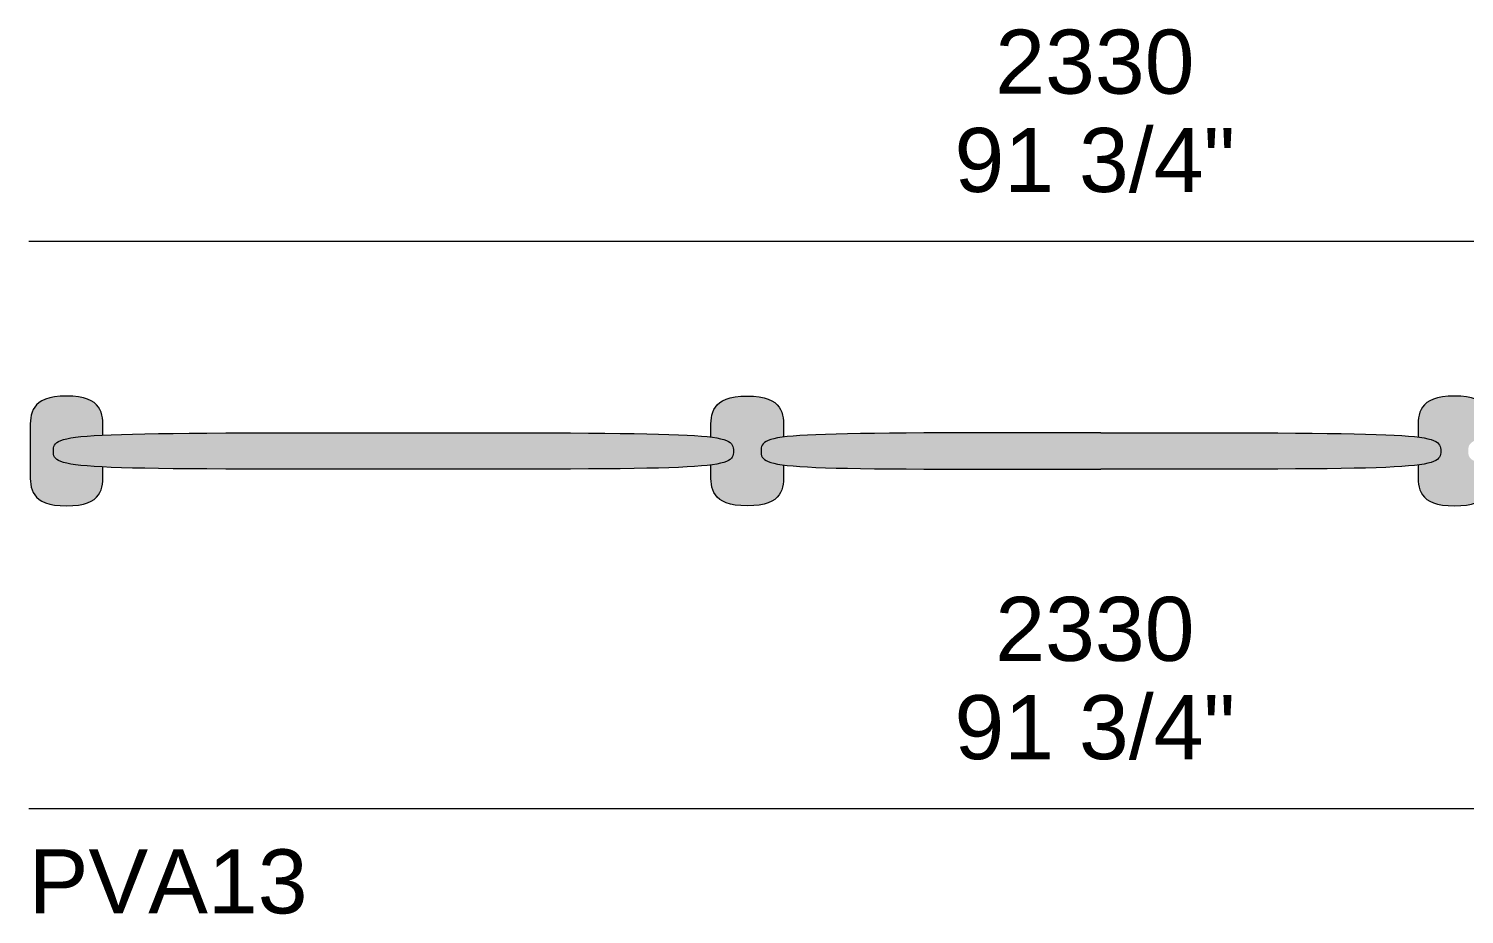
# Model space of a CAD drawing. Header units: millimetres. Extents: x -23380 to 52531, y -5628 to 1041.
# Drawn here: x -23380 to -21812, y -1825 to -857 of the extents above; entities that cross this region are included whole.
import ezdxf

# ---------------------------------------------------------------- set-up
doc = ezdxf.new("R2010")
doc.units = ezdxf.units.MM
for name, color, linetype, lineweight in [('dimensions', 7, 'Continuous', 5), ('drawing', 7, 'Continuous', 5), ('hatch', 9, 'Continuous', 5), ('product codes', 7, 'Continuous', 5)]:
    doc.layers.add(name, color=color, linetype=linetype, lineweight=lineweight)
doc.styles.add('Poliform mm', font='arial.ttf')
doc.styles.add('Poliform pollici', font='arial.ttf')

msp = doc.modelspace()

# ---------------------------------------------------------------- hatches: boundary and pattern name
at = {"layer": 'hatch'}
for points in [[(-23338.3, -1258.8), (-23334.7, -1258.9), (-23333, -1258.9), (-23331.3, -1259), (-23329.7, -1259.2), (-23328.2, -1259.3), (-23326.7, -1259.5), (-23325.2, -1259.7), (-23323.8, -1259.9), (-23322.5, -1260.2), (-23321.1, -1260.5), (-23319.9, -1260.8), (-23318.7, -1261.1), (-23317.5, -1261.4), (-23316.4, -1261.8), (-23315.3, -1262.2), (-23314.3, -1262.6), (-23313.3, -1263), (-23312.4, -1263.5), (-23311.9, -1263.7), (-23311.5, -1264), (-23311, -1264.2), (-23310.6, -1264.4), (-23310.2, -1264.7), (-23309.8, -1264.9), (-23309.4, -1265.2), (-23309, -1265.5), (-23308.6, -1265.7), (-23308.3, -1266), (-23307.9, -1266.3), (-23307.6, -1266.6), (-23307.2, -1266.9), (-23306.9, -1267.1), (-23306.6, -1267.4), (-23306.2, -1267.7), (-23305.9, -1268), (-23305.6, -1268.3), (-23305.3, -1268.6), (-23305.1, -1269), (-23304.8, -1269.3), (-23304.5, -1269.6), (-23304.3, -1269.9), (-23304, -1270.2), (-23303.8, -1270.6), (-23303.5, -1270.9), (-23303.3, -1271.2), (-23303.1, -1271.6), (-23302.9, -1271.9), (-23302.7, -1272.2), (-23302.5, -1272.6), (-23302.3, -1272.9), (-23302.1, -1273.3), (-23301.9, -1273.6), (-23301.5, -1274.4), (-23301.2, -1275.1), (-23300.9, -1275.8), (-23300.7, -1276.6), (-23300.4, -1277.3), (-23300.2, -1278.1), (-23300, -1278.8), (-23299.8, -1279.6), (-23299.6, -1280.4), (-23299.4, -1281.2), (-23299.3, -1282), (-23299.2, -1282.7), (-23299, -1284.3), (-23298.8, -1285.9), (-23298.7, -1287.6), (-23298.6, -1289.2), (-23298.6, -1292.4), (-23298.6, -1301.4), (-23315.3, -1302.5), (-23322.3, -1303.1), (-23328.3, -1303.8), (-23331, -1304.1), (-23333.4, -1304.5), (-23335.7, -1304.9), (-23337.8, -1305.4), (-23339.8, -1305.8), (-23340.6, -1306.1), (-23341.5, -1306.3), (-23342.3, -1306.5), (-23343.1, -1306.8), (-23343.8, -1307), (-23344.5, -1307.3), (-23345.2, -1307.6), (-23345.8, -1307.8), (-23346.4, -1308.1), (-23347, -1308.4), (-23347.5, -1308.7), (-23347.7, -1308.8), (-23348, -1309), (-23348.2, -1309.1), (-23348.4, -1309.3), (-23348.7, -1309.4), (-23348.9, -1309.6), (-23349.1, -1309.7), (-23349.3, -1309.9), (-23349.5, -1310.1), (-23349.6, -1310.2), (-23349.8, -1310.4), (-23350, -1310.5), (-23350.1, -1310.7), (-23350.3, -1310.9), (-23350.5, -1311), (-23350.6, -1311.2), (-23350.7, -1311.4), (-23350.9, -1311.6), (-23351, -1311.7), (-23351.1, -1311.9), (-23351.2, -1312.1), (-23351.3, -1312.3), (-23351.4, -1312.4), (-23351.5, -1312.6), (-23351.6, -1312.8), (-23351.7, -1313), (-23351.8, -1313.2), (-23351.9, -1313.4), (-23352, -1313.6), (-23352, -1313.7), (-23352.1, -1313.9), (-23352.2, -1314.1), (-23352.2, -1314.3), (-23352.3, -1314.5), (-23352.3, -1314.7), (-23352.4, -1314.9), (-23352.4, -1315.1), (-23352.5, -1315.3), (-23352.5, -1315.8), (-23352.6, -1316.2), (-23352.6, -1316.6), (-23352.7, -1317), (-23352.7, -1317.5), (-23352.7, -1317.9), (-23352.7, -1318.9), (-23352.7, -1319.8), (-23352.7, -1320.2), (-23352.7, -1320.7), (-23352.6, -1321.1), (-23352.6, -1321.5), (-23352.5, -1322), (-23352.5, -1322.4), (-23352.4, -1322.6), (-23352.4, -1322.8), (-23352.3, -1323), (-23352.3, -1323.2), (-23352.2, -1323.4), (-23352.2, -1323.6), (-23352.1, -1323.8), (-23352, -1324), (-23352, -1324.2), (-23351.9, -1324.3), (-23351.8, -1324.5), (-23351.7, -1324.7), (-23351.6, -1324.9), (-23351.5, -1325.1), (-23351.4, -1325.3), (-23351.3, -1325.5), (-23351.2, -1325.6), (-23351.1, -1325.8), (-23351, -1326), (-23350.9, -1326.2), (-23350.7, -1326.3), (-23350.6, -1326.5), (-23350.5, -1326.7), (-23350.3, -1326.8), (-23350.1, -1327), (-23350, -1327.2), (-23349.8, -1327.3), (-23349.6, -1327.5), (-23349.5, -1327.6), (-23349.3, -1327.8), (-23349.1, -1328), (-23348.9, -1328.1), (-23348.7, -1328.3), (-23348.4, -1328.4), (-23348.2, -1328.6), (-23348, -1328.7), (-23347.7, -1328.9), (-23347.5, -1329), (-23347, -1329.3), (-23346.4, -1329.6), (-23345.8, -1329.9), (-23345.2, -1330.1), (-23344.5, -1330.4), (-23343.8, -1330.7), (-23343.1, -1330.9), (-23342.3, -1331.2), (-23341.5, -1331.4), (-23340.6, -1331.6), (-23339.8, -1331.9), (-23337.8, -1332.3), (-23335.7, -1332.8), (-23333.4, -1333.2), (-23331, -1333.6), (-23328.3, -1333.9), (-23322.3, -1334.6), (-23315.3, -1335.3), (-23298.6, -1336.3), (-23298.6, -1342.5), (-23298.6, -1345.7), (-23298.6, -1348.9), (-23298.7, -1350.5), (-23298.8, -1352), (-23299, -1353.6), (-23299.1, -1354.4), (-23299.2, -1355.2), (-23299.3, -1356), (-23299.4, -1356.8), (-23299.6, -1357.5), (-23299.8, -1358.3), (-23300, -1359.1), (-23300.2, -1359.8), (-23300.4, -1360.6), (-23300.7, -1361.3), (-23300.9, -1362), (-23301.2, -1362.8), (-23301.5, -1363.5), (-23301.9, -1364.2), (-23302.1, -1364.5), (-23302.3, -1364.9), (-23302.5, -1365.2), (-23302.7, -1365.6), (-23302.9, -1365.9), (-23303.1, -1366.2), (-23303.3, -1366.6), (-23303.5, -1366.9), (-23303.8, -1367.2), (-23304, -1367.5), (-23304.3, -1367.9), (-23304.5, -1368.2), (-23304.8, -1368.5), (-23305.1, -1368.8), (-23305.3, -1369.1), (-23305.6, -1369.4), (-23305.9, -1369.7), (-23306.2, -1370), (-23306.6, -1370.3), (-23306.9, -1370.6), (-23307.2, -1370.9), (-23307.6, -1371.2), (-23307.9, -1371.4), (-23308.3, -1371.7), (-23308.6, -1372), (-23309, -1372.2), (-23309.4, -1372.5), (-23309.8, -1372.8), (-23310.2, -1373), (-23310.6, -1373.3), (-23311, -1373.5), (-23311.5, -1373.7), (-23312.4, -1374.2), (-23313.3, -1374.6), (-23314.3, -1375.1), (-23315.3, -1375.5), (-23316.4, -1375.9), (-23317.5, -1376.2), (-23318.7, -1376.6), (-23319.9, -1376.9), (-23321.2, -1377.2), (-23322.5, -1377.5), (-23323.8, -1377.7), (-23325.2, -1377.9), (-23326.7, -1378.1), (-23328.2, -1378.3), (-23329.7, -1378.5), (-23331.3, -1378.6), (-23333, -1378.7), (-23334.7, -1378.7), (-23338.3, -1378.8), (-23342, -1378.7), (-23343.7, -1378.7), (-23345.3, -1378.6), (-23347, -1378.5), (-23348.5, -1378.3), (-23350, -1378.1), (-23351.5, -1377.9), (-23352.9, -1377.7), (-23354.2, -1377.5), (-23355.5, -1377.2), (-23356.8, -1376.9), (-23358, -1376.6), (-23359.2, -1376.2), (-23360.3, -1375.9), (-23361.3, -1375.5), (-23362.4, -1375.1), (-23363.4, -1374.6), (-23364.3, -1374.2), (-23365.2, -1373.7), (-23365.6, -1373.5), (-23366.1, -1373.3), (-23366.5, -1373), (-23366.9, -1372.8), (-23367.3, -1372.5), (-23367.7, -1372.2), (-23368, -1372), (-23368.4, -1371.7), (-23368.8, -1371.4), (-23369.1, -1371.2), (-23369.5, -1370.9), (-23369.8, -1370.6), (-23370.1, -1370.3), (-23370.4, -1370), (-23370.7, -1369.7), (-23371, -1369.4), (-23371.3, -1369.1), (-23371.6, -1368.8), (-23371.9, -1368.5), (-23372.2, -1368.2), (-23372.4, -1367.9), (-23372.7, -1367.5), (-23372.9, -1367.2), (-23373.1, -1366.9), (-23373.4, -1366.6), (-23373.6, -1366.2), (-23373.8, -1365.9), (-23374, -1365.6), (-23374.2, -1365.2), (-23374.4, -1364.9), (-23374.6, -1364.5), (-23374.8, -1364.2), (-23375.1, -1363.5), (-23375.5, -1362.8), (-23375.8, -1362), (-23376, -1361.3), (-23376.3, -1360.6), (-23376.5, -1359.8), (-23376.7, -1359.1), (-23376.9, -1358.3), (-23377.1, -1357.5), (-23377.2, -1356.8), (-23377.4, -1356), (-23377.5, -1355.2), (-23377.6, -1354.4), (-23377.7, -1353.6), (-23377.9, -1352), (-23378, -1350.5), (-23378, -1348.9), (-23378.1, -1345.7), (-23378.1, -1292.4), (-23378, -1289.2), (-23378, -1287.6), (-23377.9, -1285.9), (-23377.7, -1284.3), (-23377.5, -1282.7), (-23377.4, -1282), (-23377.2, -1281.2), (-23377.1, -1280.4), (-23376.9, -1279.6), (-23376.7, -1278.8), (-23376.5, -1278.1), (-23376.3, -1277.3), (-23376, -1276.6), (-23375.8, -1275.8), (-23375.5, -1275.1), (-23375.1, -1274.4), (-23374.8, -1273.6), (-23374.6, -1273.3), (-23374.4, -1272.9), (-23374.2, -1272.6), (-23374, -1272.2), (-23373.8, -1271.9), (-23373.6, -1271.6), (-23373.4, -1271.2), (-23373.1, -1270.9), (-23372.9, -1270.6), (-23372.7, -1270.2), (-23372.4, -1269.9), (-23372.2, -1269.6), (-23371.9, -1269.3), (-23371.6, -1269), (-23371.3, -1268.6), (-23371, -1268.3), (-23370.7, -1268), (-23370.4, -1267.7), (-23370.1, -1267.4), (-23369.8, -1267.1), (-23369.5, -1266.9), (-23369.1, -1266.6), (-23368.8, -1266.3), (-23368.4, -1266), (-23368, -1265.7), (-23367.7, -1265.5), (-23367.3, -1265.2), (-23366.9, -1264.9), (-23366.5, -1264.7), (-23366.1, -1264.4), (-23365.6, -1264.2), (-23365.2, -1264), (-23364.7, -1263.7), (-23364.3, -1263.5), (-23363.3, -1263), (-23362.4, -1262.6), (-23361.3, -1262.2), (-23360.3, -1261.8), (-23359.2, -1261.4), (-23358, -1261.1), (-23356.8, -1260.8), (-23355.5, -1260.5), (-23354.2, -1260.2), (-23352.9, -1259.9), (-23351.5, -1259.7), (-23350, -1259.5), (-23348.5, -1259.3), (-23347, -1259.2), (-23345.3, -1259), (-23343.7, -1258.9), (-23342, -1258.9)], [(-22555.4, -1334.1), (-22555.4, -1345.7), (-22555.4, -1348.9), (-22555.5, -1350.5), (-22555.6, -1352), (-22555.8, -1353.6), (-22555.9, -1354.4), (-22556, -1355.2), (-22556.1, -1356), (-22556.3, -1356.8), (-22556.4, -1357.5), (-22556.6, -1358.3), (-22556.8, -1359.1), (-22557, -1359.8), (-22557.2, -1360.6), (-22557.5, -1361.3), (-22557.7, -1362), (-22558, -1362.8), (-22558.4, -1363.5), (-22558.7, -1364.2), (-22558.9, -1364.5), (-22559.1, -1364.9), (-22559.3, -1365.2), (-22559.5, -1365.6), (-22559.7, -1365.9), (-22559.9, -1366.2), (-22560.1, -1366.6), (-22560.3, -1366.9), (-22560.6, -1367.2), (-22560.8, -1367.5), (-22561.1, -1367.9), (-22561.3, -1368.2), (-22561.6, -1368.5), (-22561.9, -1368.8), (-22562.2, -1369.1), (-22562.4, -1369.4), (-22562.7, -1369.7), (-22563.1, -1370), (-22563.4, -1370.3), (-22563.7, -1370.6), (-22564, -1370.9), (-22564.4, -1371.2), (-22564.7, -1371.4), (-22565.1, -1371.7), (-22565.4, -1372), (-22565.8, -1372.2), (-22566.2, -1372.5), (-22566.6, -1372.8), (-22567, -1373), (-22567.4, -1373.3), (-22567.9, -1373.5), (-22568.3, -1373.7), (-22569.2, -1374.2), (-22570.1, -1374.6), (-22571.1, -1375.1), (-22572.2, -1375.5), (-22573.2, -1375.9), (-22574.3, -1376.2), (-22575.5, -1376.6), (-22576.7, -1376.9), (-22578, -1377.2), (-22579.3, -1377.5), (-22580.6, -1377.7), (-22582, -1377.9), (-22583.5, -1378.1), (-22585, -1378.3), (-22586.5, -1378.5), (-22588.1, -1378.6), (-22589.8, -1378.7), (-22591.5, -1378.7), (-22595.1, -1378.8), (-22598.8, -1378.7), (-22600.5, -1378.7), (-22602.2, -1378.6), (-22603.8, -1378.5), (-22605.3, -1378.3), (-22606.8, -1378.1), (-22608.3, -1377.9), (-22609.7, -1377.7), (-22611, -1377.5), (-22612.3, -1377.2), (-22613.6, -1376.9), (-22614.8, -1376.6), (-22616, -1376.2), (-22617.1, -1375.9), (-22618.1, -1375.5), (-22619.2, -1375.1), (-22620.2, -1374.6), (-22621.1, -1374.2), (-22622, -1373.7), (-22622.4, -1373.5), (-22622.9, -1373.3), (-22623.3, -1373), (-22623.7, -1372.8), (-22624.1, -1372.5), (-22624.5, -1372.2), (-22624.9, -1372), (-22625.2, -1371.7), (-22625.6, -1371.4), (-22625.9, -1371.2), (-22626.3, -1370.9), (-22626.6, -1370.6), (-22626.9, -1370.3), (-22627.2, -1370), (-22627.6, -1369.7), (-22627.9, -1369.4), (-22628.1, -1369.1), (-22628.4, -1368.8), (-22628.7, -1368.5), (-22629, -1368.2), (-22629.2, -1367.9), (-22629.5, -1367.5), (-22629.7, -1367.2), (-22630, -1366.9), (-22630.2, -1366.6), (-22630.4, -1366.2), (-22630.6, -1365.9), (-22630.8, -1365.6), (-22631, -1365.2), (-22631.2, -1364.9), (-22631.4, -1364.5), (-22631.6, -1364.2), (-22631.9, -1363.5), (-22632.3, -1362.8), (-22632.6, -1362), (-22632.8, -1361.3), (-22633.1, -1360.6), (-22633.3, -1359.8), (-22633.5, -1359.1), (-22633.7, -1358.3), (-22633.9, -1357.5), (-22634, -1356.8), (-22634.2, -1356), (-22634.3, -1355.2), (-22634.4, -1354.4), (-22634.5, -1353.6), (-22634.7, -1352), (-22634.8, -1350.5), (-22634.9, -1348.9), (-22634.9, -1345.7), (-22634.9, -1334.1), (-22630.9, -1333.6), (-22627.4, -1333), (-22625.8, -1332.6), (-22624.3, -1332.3), (-22622.9, -1332), (-22621.6, -1331.6), (-22620.3, -1331.2), (-22619.2, -1330.9), (-22618.7, -1330.7), (-22618.2, -1330.5), (-22617.7, -1330.3), (-22617.2, -1330), (-22616.8, -1329.8), (-22616.3, -1329.6), (-22615.9, -1329.4), (-22615.5, -1329.2), (-22615.1, -1329), (-22614.8, -1328.7), (-22614.4, -1328.5), (-22614.1, -1328.3), (-22613.8, -1328), (-22613.5, -1327.8), (-22613.4, -1327.7), (-22613.2, -1327.6), (-22613.1, -1327.4), (-22613, -1327.3), (-22612.9, -1327.2), (-22612.7, -1327.1), (-22612.6, -1326.9), (-22612.5, -1326.8), (-22612.4, -1326.7), (-22612.3, -1326.6), (-22612.2, -1326.4), (-22612.1, -1326.3), (-22612, -1326.2), (-22611.9, -1326), (-22611.8, -1325.9), (-22611.7, -1325.8), (-22611.6, -1325.6), (-22611.5, -1325.5), (-22611.5, -1325.4), (-22611.4, -1325.2), (-22611.3, -1325.1), (-22611.2, -1324.9), (-22611.2, -1324.8), (-22611.1, -1324.6), (-22611.1, -1324.5), (-22611, -1324.4), (-22610.9, -1324.1), (-22610.8, -1323.8), (-22610.7, -1323.5), (-22610.6, -1323.2), (-22610.5, -1322.9), (-22610.5, -1322.6), (-22610.4, -1322.2), (-22610.4, -1321.9), (-22610.3, -1321.6), (-22610.3, -1321.3), (-22610.3, -1320.9), (-22610.2, -1320.3), (-22610.2, -1319.6), (-22610.2, -1318.9), (-22610.2, -1318.1), (-22610.2, -1317.5), (-22610.3, -1316.8), (-22610.3, -1316.4), (-22610.3, -1316.1), (-22610.4, -1315.8), (-22610.4, -1315.5), (-22610.5, -1315.2), (-22610.5, -1314.8), (-22610.6, -1314.5), (-22610.7, -1314.2), (-22610.8, -1313.9), (-22610.9, -1313.6), (-22611, -1313.3), (-22611.1, -1313.2), (-22611.1, -1313.1), (-22611.2, -1312.9), (-22611.2, -1312.8), (-22611.3, -1312.6), (-22611.4, -1312.5), (-22611.5, -1312.4), (-22611.5, -1312.2), (-22611.6, -1312.1), (-22611.7, -1311.9), (-22611.8, -1311.8), (-22611.9, -1311.7), (-22612, -1311.5), (-22612.1, -1311.4), (-22612.2, -1311.3), (-22612.3, -1311.2), (-22612.4, -1311), (-22612.5, -1310.9), (-22612.6, -1310.8), (-22612.7, -1310.6), (-22612.9, -1310.5), (-22613, -1310.4), (-22613.1, -1310.3), (-22613.2, -1310.1), (-22613.4, -1310), (-22613.5, -1309.9), (-22613.8, -1309.7), (-22614.1, -1309.4), (-22614.4, -1309.2), (-22614.8, -1309), (-22615.1, -1308.7), (-22615.5, -1308.5), (-22615.9, -1308.3), (-22616.3, -1308.1), (-22616.8, -1307.9), (-22617.2, -1307.7), (-22617.7, -1307.5), (-22618.2, -1307.3), (-22618.7, -1307.1), (-22619.2, -1306.9), (-22620.3, -1306.5), (-22621.6, -1306.1), (-22622.9, -1305.8), (-22624.3, -1305.4), (-22625.8, -1305.1), (-22627.4, -1304.8), (-22630.9, -1304.1), (-22634.9, -1303.6), (-22634.9, -1295.6), (-22634.9, -1292.4), (-22634.9, -1289.2), (-22634.8, -1287.6), (-22634.7, -1285.9), (-22634.5, -1284.3), (-22634.3, -1282.7), (-22634.2, -1282), (-22634, -1281.2), (-22633.9, -1280.4), (-22633.7, -1279.6), (-22633.5, -1278.8), (-22633.3, -1278.1), (-22633.1, -1277.3), (-22632.8, -1276.6), (-22632.6, -1275.8), (-22632.3, -1275.1), (-22631.9, -1274.4), (-22631.6, -1273.6), (-22631.4, -1273.3), (-22631.2, -1272.9), (-22631, -1272.6), (-22630.8, -1272.2), (-22630.6, -1271.9), (-22630.4, -1271.6), (-22630.2, -1271.2), (-22630, -1270.9), (-22629.7, -1270.6), (-22629.5, -1270.2), (-22629.2, -1269.9), (-22629, -1269.6), (-22628.7, -1269.3), (-22628.4, -1269), (-22628.1, -1268.6), (-22627.9, -1268.3), (-22627.6, -1268), (-22627.2, -1267.7), (-22626.9, -1267.4), (-22626.6, -1267.1), (-22626.3, -1266.9), (-22625.9, -1266.6), (-22625.6, -1266.3), (-22625.2, -1266), (-22624.9, -1265.7), (-22624.5, -1265.5), (-22624.1, -1265.2), (-22623.7, -1264.9), (-22623.3, -1264.7), (-22622.9, -1264.4), (-22622.4, -1264.2), (-22622, -1264), (-22621.6, -1263.7), (-22621.1, -1263.5), (-22620.2, -1263), (-22619.2, -1262.6), (-22618.2, -1262.2), (-22617.1, -1261.8), (-22616, -1261.4), (-22614.8, -1261.1), (-22613.6, -1260.8), (-22612.3, -1260.5), (-22611, -1260.2), (-22609.7, -1259.9), (-22608.3, -1259.7), (-22606.8, -1259.5), (-22605.3, -1259.3), (-22603.8, -1259.2), (-22602.2, -1259), (-22600.5, -1258.9), (-22598.8, -1258.9), (-22595.2, -1258.8), (-22591.5, -1258.9), (-22589.8, -1258.9), (-22588.1, -1259), (-22586.5, -1259.2), (-22585, -1259.3), (-22583.5, -1259.5), (-22582, -1259.7), (-22580.6, -1259.9), (-22579.3, -1260.2), (-22578, -1260.5), (-22576.7, -1260.8), (-22575.5, -1261.1), (-22574.3, -1261.4), (-22573.2, -1261.8), (-22572.2, -1262.2), (-22571.1, -1262.6), (-22570.1, -1263), (-22569.2, -1263.5), (-22568.7, -1263.7), (-22568.3, -1264), (-22567.9, -1264.2), (-22567.4, -1264.4), (-22567, -1264.7), (-22566.6, -1264.9), (-22566.2, -1265.2), (-22565.8, -1265.5), (-22565.5, -1265.7), (-22565.1, -1266), (-22564.7, -1266.3), (-22564.4, -1266.6), (-22564, -1266.9), (-22563.7, -1267.1), (-22563.4, -1267.4), (-22563.1, -1267.7), (-22562.7, -1268), (-22562.4, -1268.3), (-22562.2, -1268.6), (-22561.9, -1269), (-22561.6, -1269.3), (-22561.3, -1269.6), (-22561.1, -1269.9), (-22560.8, -1270.2), (-22560.6, -1270.6), (-22560.3, -1270.9), (-22560.1, -1271.2), (-22559.9, -1271.6), (-22559.7, -1271.9), (-22559.5, -1272.2), (-22559.3, -1272.6), (-22559.1, -1272.9), (-22558.9, -1273.3), (-22558.7, -1273.6), (-22558.4, -1274.4), (-22558, -1275.1), (-22557.7, -1275.8), (-22557.5, -1276.6), (-22557.2, -1277.3), (-22557, -1278.1), (-22556.8, -1278.8), (-22556.6, -1279.6), (-22556.4, -1280.4), (-22556.3, -1281.2), (-22556.1, -1282), (-22556, -1282.7), (-22555.8, -1284.3), (-22555.6, -1285.9), (-22555.5, -1287.6), (-22555.4, -1289.2), (-22555.4, -1292.4), (-22555.4, -1303.6), (-22559.4, -1304.1), (-22562.9, -1304.8), (-22564.5, -1305.1), (-22566, -1305.4), (-22567.4, -1305.8), (-22568.7, -1306.1), (-22570, -1306.5), (-22571.1, -1306.9), (-22571.6, -1307.1), (-22572.1, -1307.3), (-22572.6, -1307.5), (-22573.1, -1307.7), (-22573.5, -1307.9), (-22574, -1308.1), (-22574.4, -1308.3), (-22574.8, -1308.5), (-22575.2, -1308.7), (-22575.5, -1309), (-22575.9, -1309.2), (-22576.2, -1309.4), (-22576.5, -1309.7), (-22576.8, -1309.9), (-22576.9, -1310), (-22577.1, -1310.1), (-22577.2, -1310.3), (-22577.3, -1310.4), (-22577.5, -1310.5), (-22577.6, -1310.6), (-22577.7, -1310.8), (-22577.8, -1310.9), (-22577.9, -1311), (-22578, -1311.2), (-22578.1, -1311.3), (-22578.2, -1311.4), (-22578.3, -1311.5), (-22578.4, -1311.7), (-22578.5, -1311.8), (-22578.6, -1311.9), (-22578.7, -1312.1), (-22578.8, -1312.2), (-22578.8, -1312.4), (-22578.9, -1312.5), (-22579, -1312.6), (-22579.1, -1312.8), (-22579.1, -1312.9), (-22579.2, -1313.1), (-22579.3, -1313.2), (-22579.3, -1313.3), (-22579.4, -1313.6), (-22579.5, -1313.9), (-22579.6, -1314.2), (-22579.7, -1314.5), (-22579.8, -1314.8), (-22579.8, -1315.2), (-22579.9, -1315.5), (-22579.9, -1315.8), (-22580, -1316.1), (-22580, -1316.4), (-22580.1, -1316.8), (-22580.1, -1317.5), (-22580.1, -1318.1), (-22580.1, -1318.9), (-22580.1, -1319.6), (-22580.1, -1320.3), (-22580.1, -1320.9), (-22580, -1321.3), (-22580, -1321.6), (-22579.9, -1321.9), (-22579.9, -1322.2), (-22579.8, -1322.6), (-22579.8, -1322.9), (-22579.7, -1323.2), (-22579.6, -1323.5), (-22579.5, -1323.8), (-22579.4, -1324.1), (-22579.3, -1324.4), (-22579.3, -1324.5), (-22579.2, -1324.6), (-22579.1, -1324.8), (-22579.1, -1324.9), (-22579, -1325.1), (-22578.9, -1325.2), (-22578.8, -1325.4), (-22578.8, -1325.5), (-22578.7, -1325.6), (-22578.6, -1325.8), (-22578.5, -1325.9), (-22578.4, -1326), (-22578.3, -1326.2), (-22578.2, -1326.3), (-22578.1, -1326.4), (-22578, -1326.6), (-22577.9, -1326.7), (-22577.8, -1326.8), (-22577.7, -1326.9), (-22577.6, -1327.1), (-22577.5, -1327.2), (-22577.3, -1327.3), (-22577.2, -1327.4), (-22577.1, -1327.6), (-22576.9, -1327.7), (-22576.8, -1327.8), (-22576.5, -1328), (-22576.2, -1328.3), (-22575.9, -1328.5), (-22575.5, -1328.7), (-22575.2, -1329), (-22574.8, -1329.2), (-22574.4, -1329.4), (-22574, -1329.6), (-22573.5, -1329.8), (-22573.1, -1330), (-22572.6, -1330.3), (-22572.1, -1330.5), (-22571.6, -1330.7), (-22571.1, -1330.9), (-22570, -1331.2), (-22568.7, -1331.6), (-22567.4, -1332), (-22566, -1332.3), (-22564.5, -1332.6), (-22562.9, -1333), (-22559.4, -1333.6)], [(-21823, -1378.8), (-21826.6, -1378.7), (-21828.3, -1378.7), (-21830, -1378.6), (-21831.6, -1378.5), (-21833.2, -1378.3), (-21834.7, -1378.1), (-21836.1, -1377.9), (-21837.5, -1377.7), (-21838.9, -1377.5), (-21840.2, -1377.2), (-21841.4, -1376.9), (-21842.7, -1376.6), (-21843.8, -1376.2), (-21844.9, -1375.9), (-21846, -1375.5), (-21847, -1375.1), (-21848, -1374.6), (-21849, -1374.2), (-21849.9, -1373.7), (-21850.3, -1373.5), (-21850.7, -1373.3), (-21851.1, -1373), (-21851.5, -1372.8), (-21851.9, -1372.5), (-21852.3, -1372.2), (-21852.7, -1372), (-21853.1, -1371.7), (-21853.4, -1371.4), (-21853.8, -1371.2), (-21854.1, -1370.9), (-21854.5, -1370.6), (-21854.8, -1370.3), (-21855.1, -1370), (-21855.4, -1369.7), (-21855.7, -1369.4), (-21856, -1369.1), (-21856.3, -1368.8), (-21856.6, -1368.5), (-21856.8, -1368.2), (-21857.1, -1367.9), (-21857.3, -1367.5), (-21857.6, -1367.2), (-21857.8, -1366.9), (-21858, -1366.6), (-21858.3, -1366.2), (-21858.5, -1365.9), (-21858.7, -1365.6), (-21858.9, -1365.2), (-21859.1, -1364.9), (-21859.3, -1364.5), (-21859.5, -1364.2), (-21859.8, -1363.5), (-21860.1, -1362.8), (-21860.4, -1362), (-21860.7, -1361.3), (-21860.9, -1360.6), (-21861.2, -1359.8), (-21861.4, -1359.1), (-21861.6, -1358.3), (-21861.7, -1357.5), (-21861.9, -1356.8), (-21862, -1356), (-21862.2, -1355.2), (-21862.3, -1354.4), (-21862.4, -1353.6), (-21862.5, -1352), (-21862.6, -1350.5), (-21862.7, -1348.9), (-21862.8, -1345.7), (-21862.8, -1334.1), (-21858.8, -1333.6), (-21855.3, -1333), (-21853.6, -1332.6), (-21852.1, -1332.3), (-21850.7, -1332), (-21849.4, -1331.6), (-21848.2, -1331.2), (-21847.1, -1330.9), (-21846.5, -1330.7), (-21846, -1330.5), (-21845.5, -1330.3), (-21845.1, -1330), (-21844.6, -1329.8), (-21844.2, -1329.6), (-21843.8, -1329.4), (-21843.4, -1329.2), (-21843, -1329), (-21842.6, -1328.7), (-21842.3, -1328.5), (-21842, -1328.3), (-21841.7, -1328), (-21841.4, -1327.8), (-21841.2, -1327.7), (-21841.1, -1327.6), (-21841, -1327.4), (-21840.8, -1327.3), (-21840.7, -1327.2), (-21840.6, -1327.1), (-21840.5, -1326.9), (-21840.3, -1326.8), (-21840.2, -1326.7), (-21840.1, -1326.6), (-21840, -1326.4), (-21839.9, -1326.3), (-21839.8, -1326.2), (-21839.7, -1326), (-21839.6, -1325.9), (-21839.6, -1325.8), (-21839.5, -1325.6), (-21839.4, -1325.5), (-21839.3, -1325.4), (-21839.2, -1325.2), (-21839.2, -1325.1), (-21839.1, -1324.9), (-21839, -1324.8), (-21839, -1324.6), (-21838.9, -1324.5), (-21838.8, -1324.4), (-21838.7, -1324.1), (-21838.6, -1323.8), (-21838.5, -1323.5), (-21838.5, -1323.2), (-21838.4, -1322.9), (-21838.3, -1322.6), (-21838.3, -1322.2), (-21838.2, -1321.9), (-21838.2, -1321.6), (-21838.1, -1321.3), (-21838.1, -1320.9), (-21838.1, -1320.3), (-21838, -1319.6), (-21838, -1318.9), (-21838, -1318.1), (-21838.1, -1317.5), (-21838.1, -1316.8), (-21838.1, -1316.4), (-21838.2, -1316.1), (-21838.2, -1315.8), (-21838.3, -1315.5), (-21838.3, -1315.2), (-21838.4, -1314.8), (-21838.5, -1314.5), (-21838.5, -1314.2), (-21838.6, -1313.9), (-21838.7, -1313.6), (-21838.8, -1313.3), (-21838.9, -1313.2), (-21839, -1313.1), (-21839, -1312.9), (-21839.1, -1312.8), (-21839.2, -1312.6), (-21839.2, -1312.5), (-21839.3, -1312.4), (-21839.4, -1312.2), (-21839.5, -1312.1), (-21839.6, -1311.9), (-21839.6, -1311.8), (-21839.7, -1311.7), (-21839.8, -1311.5), (-21839.9, -1311.4), (-21840, -1311.3), (-21840.1, -1311.2), (-21840.2, -1311), (-21840.3, -1310.9), (-21840.5, -1310.8), (-21840.6, -1310.6), (-21840.7, -1310.5), (-21840.8, -1310.4), (-21841, -1310.3), (-21841.1, -1310.1), (-21841.2, -1310), (-21841.4, -1309.9), (-21841.7, -1309.7), (-21842, -1309.4), (-21842.3, -1309.2), (-21842.6, -1309), (-21843, -1308.7), (-21843.4, -1308.5), (-21843.8, -1308.3), (-21844.2, -1308.1), (-21844.6, -1307.9), (-21845.1, -1307.7), (-21845.5, -1307.5), (-21846, -1307.3), (-21846.5, -1307.1), (-21847.1, -1306.9), (-21848.2, -1306.5), (-21849.4, -1306.1), (-21850.7, -1305.8), (-21852.1, -1305.4), (-21853.6, -1305.1), (-21855.3, -1304.8), (-21858.8, -1304.1), (-21862.8, -1303.6), (-21862.8, -1295.6), (-21862.8, -1292.4), (-21862.7, -1289.2), (-21862.6, -1287.6), (-21862.5, -1285.9), (-21862.4, -1284.3), (-21862.2, -1282.7), (-21862, -1282), (-21861.9, -1281.2), (-21861.7, -1280.4), (-21861.6, -1279.6), (-21861.4, -1278.8), (-21861.2, -1278.1), (-21860.9, -1277.3), (-21860.7, -1276.6), (-21860.4, -1275.8), (-21860.1, -1275.1), (-21859.8, -1274.4), (-21859.5, -1273.6), (-21859.3, -1273.3), (-21859.1, -1272.9), (-21858.9, -1272.6), (-21858.7, -1272.2), (-21858.5, -1271.9), (-21858.3, -1271.6), (-21858, -1271.2), (-21857.8, -1270.9), (-21857.6, -1270.6), (-21857.3, -1270.2), (-21857.1, -1269.9), (-21856.8, -1269.6), (-21856.6, -1269.3), (-21856.3, -1269), (-21856, -1268.6), (-21855.7, -1268.3), (-21855.4, -1268), (-21855.1, -1267.7), (-21854.8, -1267.4), (-21854.5, -1267.1), (-21854.1, -1266.9), (-21853.8, -1266.6), (-21853.4, -1266.3), (-21853.1, -1266), (-21852.7, -1265.7), (-21852.3, -1265.5), (-21851.9, -1265.2), (-21851.5, -1264.9), (-21851.1, -1264.7), (-21850.7, -1264.4), (-21850.3, -1264.2), (-21849.9, -1264), (-21849.4, -1263.7), (-21849, -1263.5), (-21848, -1263), (-21847, -1262.6), (-21846, -1262.2), (-21844.9, -1261.8), (-21843.8, -1261.4), (-21842.7, -1261.1), (-21841.4, -1260.8), (-21840.2, -1260.5), (-21838.9, -1260.2), (-21837.5, -1259.9), (-21836.1, -1259.7), (-21834.7, -1259.5), (-21833.2, -1259.3), (-21831.6, -1259.2), (-21830, -1259), (-21828.3, -1258.9), (-21826.6, -1258.9), (-21823, -1258.8), (-21819.4, -1258.9), (-21817.7, -1258.9), (-21816, -1259), (-21814.4, -1259.2), (-21812.8, -1259.3), (-21811.3, -1259.5), (-21809.9, -1259.7), (-21808.5, -1259.9), (-21807.1, -1260.2), (-21805.8, -1260.5), (-21804.6, -1260.8), (-21803.4, -1261.1), (-21802.2, -1261.4), (-21801.1, -1261.8), (-21800, -1262.2), (-21799, -1262.6), (-21798, -1263), (-21797, -1263.5), (-21796.6, -1263.7), (-21796.1, -1264), (-21795.7, -1264.2), (-21795.3, -1264.4), (-21794.9, -1264.7), (-21794.5, -1264.9), (-21794.1, -1265.2), (-21793.7, -1265.5), (-21793.3, -1265.7), (-21792.9, -1266), (-21792.6, -1266.3), (-21792.2, -1266.6), (-21791.9, -1266.9), (-21791.5, -1267.1), (-21791.2, -1267.4), (-21790.9, -1267.7), (-21790.6, -1268), (-21790.3, -1268.3), (-21790, -1268.6), (-21789.7, -1269), (-21789.5, -1269.3), (-21789.2, -1269.6), (-21788.9, -1269.9), (-21788.7, -1270.2), (-21788.4, -1270.6), (-21788.2, -1270.9), (-21788, -1271.2), (-21787.7, -1271.6), (-21787.5, -1271.9), (-21787.3, -1272.2), (-21787.1, -1272.6), (-21786.9, -1272.9), (-21786.7, -1273.3), (-21786.6, -1273.6), (-21786.2, -1274.4), (-21785.9, -1275.1), (-21785.6, -1275.8), (-21785.3, -1276.6), (-21785.1, -1277.3), (-21784.8, -1278.1), (-21784.6, -1278.8), (-21784.4, -1279.6), (-21784.3, -1280.4), (-21784.1, -1281.2), (-21784, -1282), (-21783.8, -1282.7), (-21783.6, -1284.3), (-21783.5, -1285.9), (-21783.4, -1287.6), (-21783.3, -1289.2), (-21783.2, -1292.4), (-21783.2, -1303.6), (-21787.2, -1304.1), (-21790.7, -1304.8), (-21792.4, -1305.1), (-21793.9, -1305.4), (-21795.3, -1305.8), (-21796.6, -1306.1), (-21797.8, -1306.5), (-21798.9, -1306.9), (-21799.5, -1307.1), (-21800, -1307.3), (-21800.5, -1307.5), (-21800.9, -1307.7), (-21801.4, -1307.9), (-21801.8, -1308.1), (-21802.2, -1308.3), (-21802.6, -1308.5), (-21803, -1308.7), (-21803.4, -1309), (-21803.7, -1309.2), (-21804, -1309.4), (-21804.3, -1309.7), (-21804.6, -1309.9), (-21804.8, -1310), (-21804.9, -1310.1), (-21805.1, -1310.3), (-21805.2, -1310.4), (-21805.3, -1310.5), (-21805.4, -1310.6), (-21805.5, -1310.8), (-21805.7, -1310.9), (-21805.8, -1311), (-21805.9, -1311.2), (-21806, -1311.3), (-21806.1, -1311.4), (-21806.2, -1311.5), (-21806.3, -1311.7), (-21806.4, -1311.8), (-21806.4, -1311.9), (-21806.5, -1312.1), (-21806.6, -1312.2), (-21806.7, -1312.4), (-21806.8, -1312.5), (-21806.8, -1312.6), (-21806.9, -1312.8), (-21807, -1312.9), (-21807, -1313.1), (-21807.1, -1313.2), (-21807.2, -1313.3), (-21807.3, -1313.6), (-21807.4, -1313.9), (-21807.5, -1314.2), (-21807.5, -1314.5), (-21807.6, -1314.8), (-21807.7, -1315.2), (-21807.7, -1315.5), (-21807.8, -1315.8), (-21807.8, -1316.1), (-21807.9, -1316.4), (-21807.9, -1316.8), (-21807.9, -1317.5), (-21808, -1318.1), (-21808, -1318.9), (-21808, -1319.6), (-21807.9, -1320.3), (-21807.9, -1320.9), (-21807.9, -1321.3), (-21807.8, -1321.6), (-21807.8, -1321.9), (-21807.7, -1322.2), (-21807.7, -1322.6), (-21807.6, -1322.9), (-21807.5, -1323.2), (-21807.5, -1323.5), (-21807.4, -1323.8), (-21807.3, -1324.1), (-21807.2, -1324.4), (-21807.1, -1324.5), (-21807, -1324.6), (-21807, -1324.8), (-21806.9, -1324.9), (-21806.8, -1325.1), (-21806.8, -1325.2), (-21806.7, -1325.4), (-21806.6, -1325.5), (-21806.5, -1325.6), (-21806.4, -1325.8), (-21806.4, -1325.9), (-21806.3, -1326), (-21806.2, -1326.2), (-21806.1, -1326.3), (-21806, -1326.4), (-21805.9, -1326.6), (-21805.8, -1326.7), (-21805.7, -1326.8), (-21805.5, -1326.9), (-21805.4, -1327.1), (-21805.3, -1327.2), (-21805.2, -1327.3), (-21805.1, -1327.4), (-21804.9, -1327.6), (-21804.8, -1327.7), (-21804.6, -1327.8), (-21804.3, -1328), (-21804, -1328.3), (-21803.7, -1328.5), (-21803.4, -1328.7), (-21803, -1329), (-21802.6, -1329.2), (-21802.2, -1329.4), (-21801.8, -1329.6), (-21801.4, -1329.8), (-21800.9, -1330), (-21800.5, -1330.3), (-21800, -1330.5), (-21799.5, -1330.7), (-21798.9, -1330.9), (-21797.8, -1331.2), (-21796.6, -1331.6), (-21795.3, -1332), (-21793.9, -1332.3), (-21792.4, -1332.6), (-21790.7, -1333), (-21787.2, -1333.6), (-21783.2, -1334.1), (-21783.2, -1342.5), (-21783.2, -1345.7), (-21783.3, -1348.9), (-21783.4, -1350.5), (-21783.5, -1352), (-21783.6, -1353.6), (-21783.7, -1354.4), (-21783.8, -1355.2), (-21784, -1356), (-21784.1, -1356.8), (-21784.3, -1357.5), (-21784.4, -1358.3), (-21784.6, -1359.1), (-21784.8, -1359.8), (-21785.1, -1360.6), (-21785.3, -1361.3), (-21785.6, -1362), (-21785.9, -1362.8), (-21786.2, -1363.5), (-21786.6, -1364.2), (-21786.7, -1364.5), (-21786.9, -1364.9), (-21787.1, -1365.2), (-21787.3, -1365.6), (-21787.5, -1365.9), (-21787.7, -1366.2), (-21788, -1366.6), (-21788.2, -1366.9), (-21788.4, -1367.2), (-21788.7, -1367.5), (-21788.9, -1367.9), (-21789.2, -1368.2), (-21789.5, -1368.5), (-21789.7, -1368.8), (-21790, -1369.1), (-21790.3, -1369.4), (-21790.6, -1369.7), (-21790.9, -1370), (-21791.2, -1370.3), (-21791.5, -1370.6), (-21791.9, -1370.9), (-21792.2, -1371.2), (-21792.6, -1371.4), (-21792.9, -1371.7), (-21793.3, -1372), (-21793.7, -1372.2), (-21794.1, -1372.5), (-21794.5, -1372.8), (-21794.9, -1373), (-21795.3, -1373.3), (-21795.7, -1373.5), (-21796.1, -1373.7), (-21797, -1374.2), (-21798, -1374.6), (-21799, -1375.1), (-21800, -1375.5), (-21801.1, -1375.9), (-21802.2, -1376.2), (-21803.4, -1376.6), (-21804.6, -1376.9), (-21805.8, -1377.2), (-21807.1, -1377.5), (-21808.5, -1377.7), (-21809.9, -1377.9), (-21811.3, -1378.1), (-21812.8, -1378.3), (-21814.4, -1378.5), (-21816, -1378.6), (-21817.7, -1378.7), (-21819.4, -1378.7)], [(-23352.7, -1318.9), (-23352.7, -1317.9), (-23352.7, -1317.5), (-23352.7, -1317), (-23352.6, -1316.6), (-23352.6, -1316.2), (-23352.5, -1315.8), (-23352.5, -1315.3), (-23352.4, -1315.1), (-23352.4, -1314.9), (-23352.3, -1314.7), (-23352.3, -1314.5), (-23352.2, -1314.3), (-23352.2, -1314.1), (-23352.1, -1313.9), (-23352, -1313.7), (-23352, -1313.6), (-23351.9, -1313.4), (-23351.8, -1313.2), (-23351.7, -1313), (-23351.6, -1312.8), (-23351.5, -1312.6), (-23351.4, -1312.4), (-23351.3, -1312.3), (-23351.2, -1312.1), (-23351.1, -1311.9), (-23351, -1311.7), (-23350.9, -1311.6), (-23350.7, -1311.4), (-23350.6, -1311.2), (-23350.5, -1311), (-23350.3, -1310.9), (-23350.1, -1310.7), (-23350, -1310.5), (-23349.8, -1310.4), (-23349.6, -1310.2), (-23349.5, -1310.1), (-23349.3, -1309.9), (-23349.1, -1309.7), (-23348.9, -1309.6), (-23348.7, -1309.4), (-23348.4, -1309.3), (-23348.2, -1309.1), (-23348, -1309), (-23347.7, -1308.8), (-23347.5, -1308.7), (-23347, -1308.4), (-23346.4, -1308.1), (-23345.8, -1307.8), (-23345.2, -1307.6), (-23344.5, -1307.3), (-23343.8, -1307), (-23343.1, -1306.8), (-23342.3, -1306.5), (-23341.5, -1306.3), (-23340.6, -1306.1), (-23339.8, -1305.8), (-23337.8, -1305.4), (-23335.7, -1304.9), (-23333.4, -1304.5), (-23331, -1304.1), (-23328.3, -1303.8), (-23322.3, -1303.1), (-23315.3, -1302.5), (-23298.6, -1301.4), (-23252, -1300), (-22736.6, -1299.5), (-22672.7, -1300.9), (-22651, -1302.1), (-22642.3, -1302.8), (-22634.9, -1303.6), (-22630.9, -1304.1), (-22627.4, -1304.8), (-22625.8, -1305.1), (-22624.3, -1305.4), (-22622.9, -1305.8), (-22621.6, -1306.1), (-22620.3, -1306.5), (-22619.2, -1306.9), (-22618.7, -1307.1), (-22618.2, -1307.3), (-22617.7, -1307.5), (-22617.2, -1307.7), (-22616.8, -1307.9), (-22616.3, -1308.1), (-22615.9, -1308.3), (-22615.5, -1308.5), (-22615.1, -1308.7), (-22614.8, -1309), (-22614.4, -1309.2), (-22614.1, -1309.4), (-22613.8, -1309.7), (-22613.5, -1309.9), (-22613.4, -1310), (-22613.2, -1310.1), (-22613.1, -1310.3), (-22613, -1310.4), (-22612.9, -1310.5), (-22612.7, -1310.6), (-22612.6, -1310.8), (-22612.5, -1310.9), (-22612.4, -1311), (-22612.3, -1311.2), (-22612.2, -1311.3), (-22612.1, -1311.4), (-22612, -1311.5), (-22611.9, -1311.7), (-22611.8, -1311.8), (-22611.7, -1311.9), (-22611.6, -1312.1), (-22611.5, -1312.2), (-22611.5, -1312.4), (-22611.4, -1312.5), (-22611.3, -1312.6), (-22611.2, -1312.8), (-22611.2, -1312.9), (-22611.1, -1313.1), (-22611.1, -1313.2), (-22611, -1313.3), (-22610.9, -1313.6), (-22610.8, -1313.9), (-22610.7, -1314.2), (-22610.6, -1314.5), (-22610.5, -1314.8), (-22610.5, -1315.2), (-22610.4, -1315.5), (-22610.4, -1315.8), (-22610.3, -1316.1), (-22610.3, -1316.4), (-22610.3, -1316.8), (-22610.2, -1317.5), (-22610.2, -1318.1), (-22610.2, -1318.9), (-22610.2, -1319.6), (-22610.2, -1320.3), (-22610.3, -1320.9), (-22610.3, -1321.3), (-22610.3, -1321.6), (-22610.4, -1321.9), (-22610.4, -1322.2), (-22610.5, -1322.6), (-22610.5, -1322.9), (-22610.6, -1323.2), (-22610.7, -1323.5), (-22610.8, -1323.8), (-22610.9, -1324.1), (-22611, -1324.4), (-22611.1, -1324.5), (-22611.1, -1324.6), (-22611.2, -1324.8), (-22611.2, -1324.9), (-22611.3, -1325.1), (-22611.4, -1325.2), (-22611.5, -1325.4), (-22611.5, -1325.5), (-22611.6, -1325.6), (-22611.7, -1325.8), (-22611.8, -1325.9), (-22611.9, -1326), (-22612, -1326.2), (-22612.1, -1326.3), (-22612.2, -1326.4), (-22612.3, -1326.6), (-22612.4, -1326.7), (-22612.5, -1326.8), (-22612.6, -1326.9), (-22612.7, -1327.1), (-22612.9, -1327.2), (-22613, -1327.3), (-22613.1, -1327.4), (-22613.2, -1327.6), (-22613.4, -1327.7), (-22613.5, -1327.8), (-22613.8, -1328), (-22614.1, -1328.3), (-22614.4, -1328.5), (-22614.8, -1328.7), (-22615.1, -1329), (-22615.5, -1329.2), (-22615.9, -1329.4), (-22616.3, -1329.6), (-22616.8, -1329.8), (-22617.2, -1330), (-22617.7, -1330.3), (-22618.2, -1330.5), (-22618.7, -1330.7), (-22619.2, -1330.9), (-22620.3, -1331.2), (-22621.6, -1331.6), (-22622.9, -1332), (-22624.3, -1332.3), (-22625.8, -1332.6), (-22627.4, -1333), (-22630.9, -1333.6), (-22634.9, -1334.1), (-22642.3, -1334.9), (-22651, -1335.7), (-22672.7, -1336.8), (-22736.6, -1338.2), (-23252, -1337.7), (-23298.6, -1336.3), (-23315.3, -1335.3), (-23322.3, -1334.6), (-23328.3, -1333.9), (-23331, -1333.6), (-23333.4, -1333.2), (-23335.7, -1332.8), (-23337.8, -1332.3), (-23339.8, -1331.9), (-23340.6, -1331.6), (-23341.5, -1331.4), (-23342.3, -1331.2), (-23343.1, -1330.9), (-23343.8, -1330.7), (-23344.5, -1330.4), (-23345.2, -1330.1), (-23345.8, -1329.9), (-23346.4, -1329.6), (-23347, -1329.3), (-23347.5, -1329), (-23347.7, -1328.9), (-23348, -1328.7), (-23348.2, -1328.6), (-23348.4, -1328.4), (-23348.7, -1328.3), (-23348.9, -1328.1), (-23349.1, -1328), (-23349.3, -1327.8), (-23349.5, -1327.6), (-23349.6, -1327.5), (-23349.8, -1327.3), (-23350, -1327.2), (-23350.1, -1327), (-23350.3, -1326.8), (-23350.5, -1326.7), (-23350.6, -1326.5), (-23350.7, -1326.3), (-23350.9, -1326.2), (-23351, -1326), (-23351.1, -1325.8), (-23351.2, -1325.6), (-23351.3, -1325.5), (-23351.4, -1325.3), (-23351.5, -1325.1), (-23351.6, -1324.9), (-23351.7, -1324.7), (-23351.8, -1324.5), (-23351.9, -1324.3), (-23352, -1324.2), (-23352, -1324), (-23352.1, -1323.8), (-23352.2, -1323.6), (-23352.2, -1323.4), (-23352.3, -1323.2), (-23352.3, -1323), (-23352.4, -1322.8), (-23352.4, -1322.6), (-23352.5, -1322.4), (-23352.5, -1322), (-23352.6, -1321.5), (-23352.6, -1321.1), (-23352.7, -1320.7), (-23352.7, -1320.2), (-23352.7, -1319.8)], [(-22580.1, -1318.9), (-22580.1, -1318.1), (-22580.1, -1317.5), (-22580.1, -1316.8), (-22580, -1316.4), (-22580, -1316.1), (-22579.9, -1315.8), (-22579.9, -1315.5), (-22579.8, -1315.2), (-22579.8, -1314.8), (-22579.7, -1314.5), (-22579.6, -1314.2), (-22579.5, -1313.9), (-22579.4, -1313.6), (-22579.3, -1313.3), (-22579.3, -1313.2), (-22579.2, -1313.1), (-22579.1, -1312.9), (-22579.1, -1312.8), (-22579, -1312.6), (-22578.9, -1312.5), (-22578.8, -1312.4), (-22578.8, -1312.2), (-22578.7, -1312.1), (-22578.6, -1311.9), (-22578.5, -1311.8), (-22578.4, -1311.7), (-22578.3, -1311.5), (-22578.2, -1311.4), (-22578.1, -1311.3), (-22578, -1311.2), (-22577.9, -1311), (-22577.8, -1310.9), (-22577.7, -1310.8), (-22577.6, -1310.6), (-22577.5, -1310.5), (-22577.3, -1310.4), (-22577.2, -1310.3), (-22577.1, -1310.1), (-22576.9, -1310), (-22576.8, -1309.9), (-22576.5, -1309.7), (-22576.2, -1309.4), (-22575.9, -1309.2), (-22575.5, -1309), (-22575.2, -1308.7), (-22574.8, -1308.5), (-22574.4, -1308.3), (-22574, -1308.1), (-22573.5, -1307.9), (-22573.1, -1307.7), (-22572.6, -1307.5), (-22572.1, -1307.3), (-22571.6, -1307.1), (-22571.1, -1306.9), (-22570, -1306.5), (-22568.7, -1306.1), (-22567.4, -1305.8), (-22566, -1305.4), (-22564.5, -1305.1), (-22562.9, -1304.8), (-22559.4, -1304.1), (-22555.4, -1303.6), (-22548, -1302.8), (-22539.3, -1302.1), (-22517.6, -1300.9), (-22453.7, -1299.5), (-21964.5, -1299.5), (-21900.5, -1300.9), (-21878.8, -1302.1), (-21870.1, -1302.8), (-21862.8, -1303.6), (-21858.8, -1304.1), (-21855.3, -1304.8), (-21853.6, -1305.1), (-21852.1, -1305.4), (-21850.7, -1305.8), (-21849.4, -1306.1), (-21848.2, -1306.5), (-21847.1, -1306.9), (-21846.5, -1307.1), (-21846, -1307.3), (-21845.5, -1307.5), (-21845.1, -1307.7), (-21844.6, -1307.9), (-21844.2, -1308.1), (-21843.8, -1308.3), (-21843.4, -1308.5), (-21843, -1308.7), (-21842.6, -1309), (-21842.3, -1309.2), (-21842, -1309.4), (-21841.7, -1309.7), (-21841.4, -1309.9), (-21841.2, -1310), (-21841.1, -1310.1), (-21841, -1310.3), (-21840.8, -1310.4), (-21840.7, -1310.5), (-21840.6, -1310.6), (-21840.5, -1310.8), (-21840.3, -1310.9), (-21840.2, -1311), (-21840.1, -1311.2), (-21840, -1311.3), (-21839.9, -1311.4), (-21839.8, -1311.5), (-21839.7, -1311.7), (-21839.6, -1311.8), (-21839.6, -1311.9), (-21839.5, -1312.1), (-21839.4, -1312.2), (-21839.3, -1312.4), (-21839.2, -1312.5), (-21839.2, -1312.6), (-21839.1, -1312.8), (-21839, -1312.9), (-21839, -1313.1), (-21838.9, -1313.2), (-21838.8, -1313.3), (-21838.7, -1313.6), (-21838.6, -1313.9), (-21838.5, -1314.2), (-21838.5, -1314.5), (-21838.4, -1314.8), (-21838.3, -1315.2), (-21838.3, -1315.5), (-21838.2, -1315.8), (-21838.2, -1316.1), (-21838.1, -1316.4), (-21838.1, -1316.8), (-21838.1, -1317.5), (-21838, -1318.1), (-21838, -1318.9), (-21838, -1319.6), (-21838.1, -1320.3), (-21838.1, -1320.9), (-21838.1, -1321.3), (-21838.2, -1321.6), (-21838.2, -1321.9), (-21838.3, -1322.2), (-21838.3, -1322.6), (-21838.4, -1322.9), (-21838.5, -1323.2), (-21838.5, -1323.5), (-21838.6, -1323.8), (-21838.7, -1324.1), (-21838.8, -1324.4), (-21838.9, -1324.5), (-21839, -1324.6), (-21839, -1324.8), (-21839.1, -1324.9), (-21839.2, -1325.1), (-21839.2, -1325.2), (-21839.3, -1325.4), (-21839.4, -1325.5), (-21839.5, -1325.6), (-21839.6, -1325.8), (-21839.6, -1325.9), (-21839.7, -1326), (-21839.8, -1326.2), (-21839.9, -1326.3), (-21840, -1326.4), (-21840.1, -1326.6), (-21840.2, -1326.7), (-21840.3, -1326.8), (-21840.5, -1326.9), (-21840.6, -1327.1), (-21840.7, -1327.2), (-21840.8, -1327.3), (-21841, -1327.4), (-21841.1, -1327.6), (-21841.2, -1327.7), (-21841.4, -1327.8), (-21841.7, -1328), (-21842, -1328.3), (-21842.3, -1328.5), (-21842.6, -1328.7), (-21843, -1329), (-21843.4, -1329.2), (-21843.8, -1329.4), (-21844.2, -1329.6), (-21844.6, -1329.8), (-21845.1, -1330), (-21845.5, -1330.3), (-21846, -1330.5), (-21846.5, -1330.7), (-21847.1, -1330.9), (-21848.2, -1331.2), (-21849.4, -1331.6), (-21850.7, -1332), (-21852.1, -1332.3), (-21853.6, -1332.6), (-21855.3, -1333), (-21858.8, -1333.6), (-21862.8, -1334.1), (-21870.1, -1334.9), (-21878.8, -1335.7), (-21900.5, -1336.8), (-21964.5, -1338.2), (-22453.7, -1338.2), (-22517.6, -1336.8), (-22539.3, -1335.7), (-22548, -1334.9), (-22555.4, -1334.1), (-22559.4, -1333.6), (-22562.9, -1333), (-22564.5, -1332.6), (-22566, -1332.3), (-22567.4, -1332), (-22568.7, -1331.6), (-22570, -1331.2), (-22571.1, -1330.9), (-22571.6, -1330.7), (-22572.1, -1330.5), (-22572.6, -1330.3), (-22573.1, -1330), (-22573.5, -1329.8), (-22574, -1329.6), (-22574.4, -1329.4), (-22574.8, -1329.2), (-22575.2, -1329), (-22575.5, -1328.7), (-22575.9, -1328.5), (-22576.2, -1328.3), (-22576.5, -1328), (-22576.8, -1327.8), (-22576.9, -1327.7), (-22577.1, -1327.6), (-22577.2, -1327.4), (-22577.3, -1327.3), (-22577.5, -1327.2), (-22577.6, -1327.1), (-22577.7, -1326.9), (-22577.8, -1326.8), (-22577.9, -1326.7), (-22578, -1326.6), (-22578.1, -1326.4), (-22578.2, -1326.3), (-22578.3, -1326.2), (-22578.4, -1326), (-22578.5, -1325.9), (-22578.6, -1325.8), (-22578.7, -1325.6), (-22578.8, -1325.5), (-22578.8, -1325.4), (-22578.9, -1325.2), (-22579, -1325.1), (-22579.1, -1324.9), (-22579.1, -1324.8), (-22579.2, -1324.6), (-22579.3, -1324.5), (-22579.3, -1324.4), (-22579.4, -1324.1), (-22579.5, -1323.8), (-22579.6, -1323.5), (-22579.7, -1323.2), (-22579.8, -1322.9), (-22579.8, -1322.6), (-22579.9, -1322.2), (-22579.9, -1321.9), (-22580, -1321.6), (-22580, -1321.3), (-22580.1, -1320.9), (-22580.1, -1320.3), (-22580.1, -1319.6)]]:
    msp.add_hatch(color=256, dxfattribs=at).paths.add_polyline_path(points, flags=0)

# ---------------------------------------------------------------- linework, layer by layer
at = {"layer": 'dimensions'}
for points in [[(-23379.6, -1089.8), (-21051.6, -1089.8)], [(-23379.6, -1089.8), (-21076.6, -1089.8)], [(-23379.6, -1709.5), (-21051.6, -1709.5)], [(-23379.6, -1709.5), (-21076.6, -1709.5)]]:
    msp.add_lwpolyline(points, dxfattribs=at)
at = {"layer": 'drawing'}
for points in [[(-22209.1, -1299), (-22219.7, -1299)], [(-22209.1, -1299), (-22198.5, -1299)], [(-22219.7, -1338.8), (-22209.1, -1338.8)], [(-22198.5, -1338.8), (-22209.1, -1338.8)]]:
    msp.add_lwpolyline(points, dxfattribs=at)
for points in [[(-23338.3, -1258.8), (-23378.1, -1258.8), (-23378.1, -1298.8), (-23378.1, -1339.5), (-23378.1, -1378.8), (-23338.3, -1378.8)], [(-23352.7, -1318.9), (-23352.7, -1299), (-23337.7, -1299), (-22970.6, -1299)], [(-22970.6, -1299), (-22625.2, -1299), (-22610.2, -1299), (-22610.2, -1318.9)], [(-22219.7, -1299), (-22565.1, -1299), (-22580.1, -1299), (-22580.1, -1318.9)], [(-22198.5, -1299), (-21853.1, -1299), (-21838, -1299), (-21838, -1318.9)], [(-22970.6, -1338.8), (-23337.7, -1338.8), (-23352.7, -1338.8), (-23352.7, -1318.9)], [(-22610.2, -1318.9), (-22610.2, -1338.8), (-22625.2, -1338.8), (-22970.6, -1338.8)], [(-22580.1, -1318.9), (-22580.1, -1338.8), (-22565.1, -1338.8), (-22219.7, -1338.8)], [(-21838, -1318.9), (-21838, -1338.8), (-21853.1, -1338.8), (-22198.5, -1338.8)]]:
    msp.add_open_spline(points, degree=3, dxfattribs=at)
for points, knots in [([(-23298.6, -1301.4), (-23298.6, -1299.5), (-23298.6, -1281.2), (-23298.6, -1258.8), (-23338.3, -1258.8)], [-74.403911, -74.403911, -74.403911, -74.403911, -66.520524, 0, 0, 0, 0]), ([(-22634.9, -1303.6), (-22634.9, -1301), (-22634.9, -1282.1), (-22634.9, -1258.8), (-22595.2, -1258.8)], [-77.412422, -77.412422, -77.412422, -77.412422, -66.520524, 0, 0, 0, 0]), ([(-22595.2, -1258.8), (-22555.4, -1258.8), (-22555.4, -1282.1), (-22555.4, -1301), (-22555.4, -1303.6)], [0, 0, 0, 0, 66.520524, 77.412422, 77.412422, 77.412422, 77.412422]), ([(-21823, -1258.8), (-21862.8, -1258.8), (-21862.8, -1282.1), (-21862.8, -1301), (-21862.8, -1303.6)], [0, 0, 0, 0, 66.520524, 77.412422, 77.412422, 77.412422, 77.412422]), ([(-21783.2, -1303.6), (-21783.2, -1301), (-21783.2, -1282.1), (-21783.2, -1258.8), (-21823, -1258.8)], [-77.412422, -77.412422, -77.412422, -77.412422, -66.520524, 0, 0, 0, 0]), ([(-23338.3, -1378.8), (-23298.6, -1378.8), (-23298.6, -1356.6), (-23298.6, -1338.3), (-23298.6, -1336.3)], [199.561573, 199.561573, 199.561573, 199.561573, 266.082097, 274.568529, 274.568529, 274.568529, 274.568529]), ([(-22595.1, -1378.8), (-22634.9, -1378.8), (-22634.9, -1355.7), (-22634.9, -1336.9), (-22634.9, -1334.1)], [199.561573, 199.561573, 199.561573, 199.561573, 266.082097, 277.606484, 277.606484, 277.606484, 277.606484]), ([(-22555.4, -1334.1), (-22555.4, -1336.9), (-22555.4, -1355.7), (-22555.4, -1378.8), (-22595.1, -1378.8)], [121.516662, 121.516662, 121.516662, 121.516662, 133.041049, 199.561573, 199.561573, 199.561573, 199.561573]), ([(-21862.8, -1334.1), (-21862.8, -1336.9), (-21862.8, -1355.7), (-21862.8, -1378.8), (-21823, -1378.8)], [121.516662, 121.516662, 121.516662, 121.516662, 133.041049, 199.561573, 199.561573, 199.561573, 199.561573]), ([(-21823, -1378.8), (-21783.2, -1378.8), (-21783.2, -1355.7), (-21783.2, -1336.9), (-21783.2, -1334.1)], [199.561573, 199.561573, 199.561573, 199.561573, 266.082097, 277.606484, 277.606484, 277.606484, 277.606484])]:
    msp.add_open_spline(points, degree=3, knots=knots, dxfattribs=at)

# ---------------------------------------------------------------- texts
at = {"layer": 'dimensions', "char_height": 70, "attachment_point": 5}
for s, insert, width, style in [('2330', (-22215.6, -894), 558.478, 'Poliform mm'), ('91 3/4"', (-22215.6, -1001.4), 732.717, 'Poliform pollici'), ('2330', (-22215.6, -1513.7), 558.478, 'Poliform mm'), ('91 3/4"', (-22215.6, -1621.1), 732.717, 'Poliform pollici')]:
    msp.add_mtext(s, dxfattribs=dict(at, insert=insert, width=width, style=style))
at = {"layer": 'product codes', "insert": (-23379.6, -1789.6), "char_height": 70, "width": 738.043, "attachment_point": 4, "style": 'Poliform pollici'}
msp.add_mtext('PVA13', dxfattribs=at)

doc.saveas('drawing.dxf')
